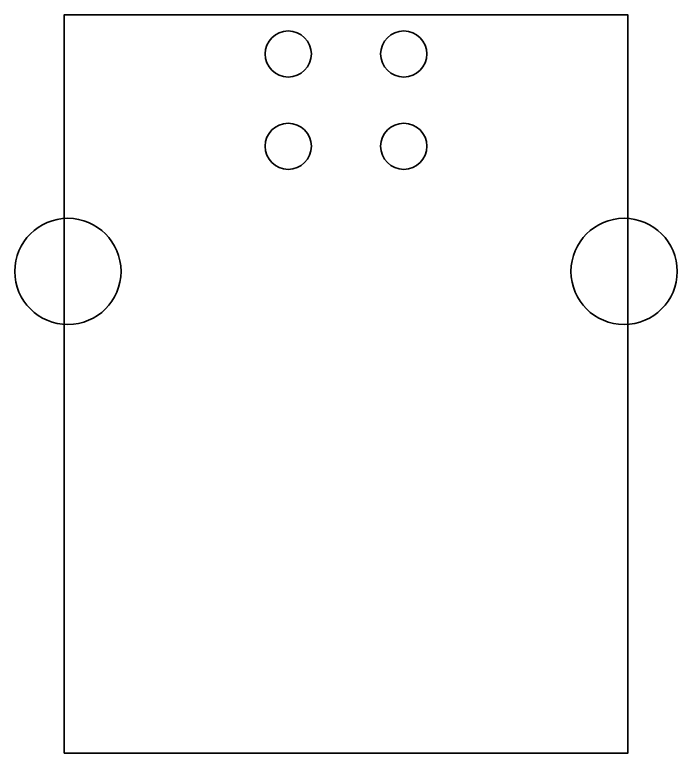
# Model space of a CAD drawing. Header units: centimetres. Extents: x -11.26 to -9.75, y -16.36 to -13.94.
# Drawn here: x -11.217 to -9.783, y -16.365 to -14.765 of the extents above; entities that cross this region are included whole.
import ezdxf

# ---------------------------------------------------------------- set-up
doc = ezdxf.new("R2010")
doc.units = ezdxf.units.CM
doc.header["$MEASUREMENT"] = 0
doc.layers.add('Layer 1', color=7, linetype='Continuous')

msp = doc.modelspace()

# ---------------------------------------------------------------- linework, layer by layer
at = {"layer": 'Layer 1', "color": 250, "lineweight": 35}
msp.add_lwpolyline([(-11.11, -16.365), (-9.89, -16.365), (-9.89, -14.765), (-11.11, -14.765), (-11.11, -16.365)], close=True, dxfattribs=at)
for centre, major_axis in [((-10.625, -14.85), (0, 0.05)), ((-10.375, -14.85), (0, 0.05)), ((-10.625, -15.05), (0, 0.05)), ((-10.375, -15.05), (0, 0.05)), ((-11.102, -15.321), (0, 0.115)), ((-9.898, -15.321), (0, 0.115))]:
    msp.add_ellipse(centre, major_axis=major_axis, ratio=1, dxfattribs=at)

doc.saveas('drawing.dxf')
